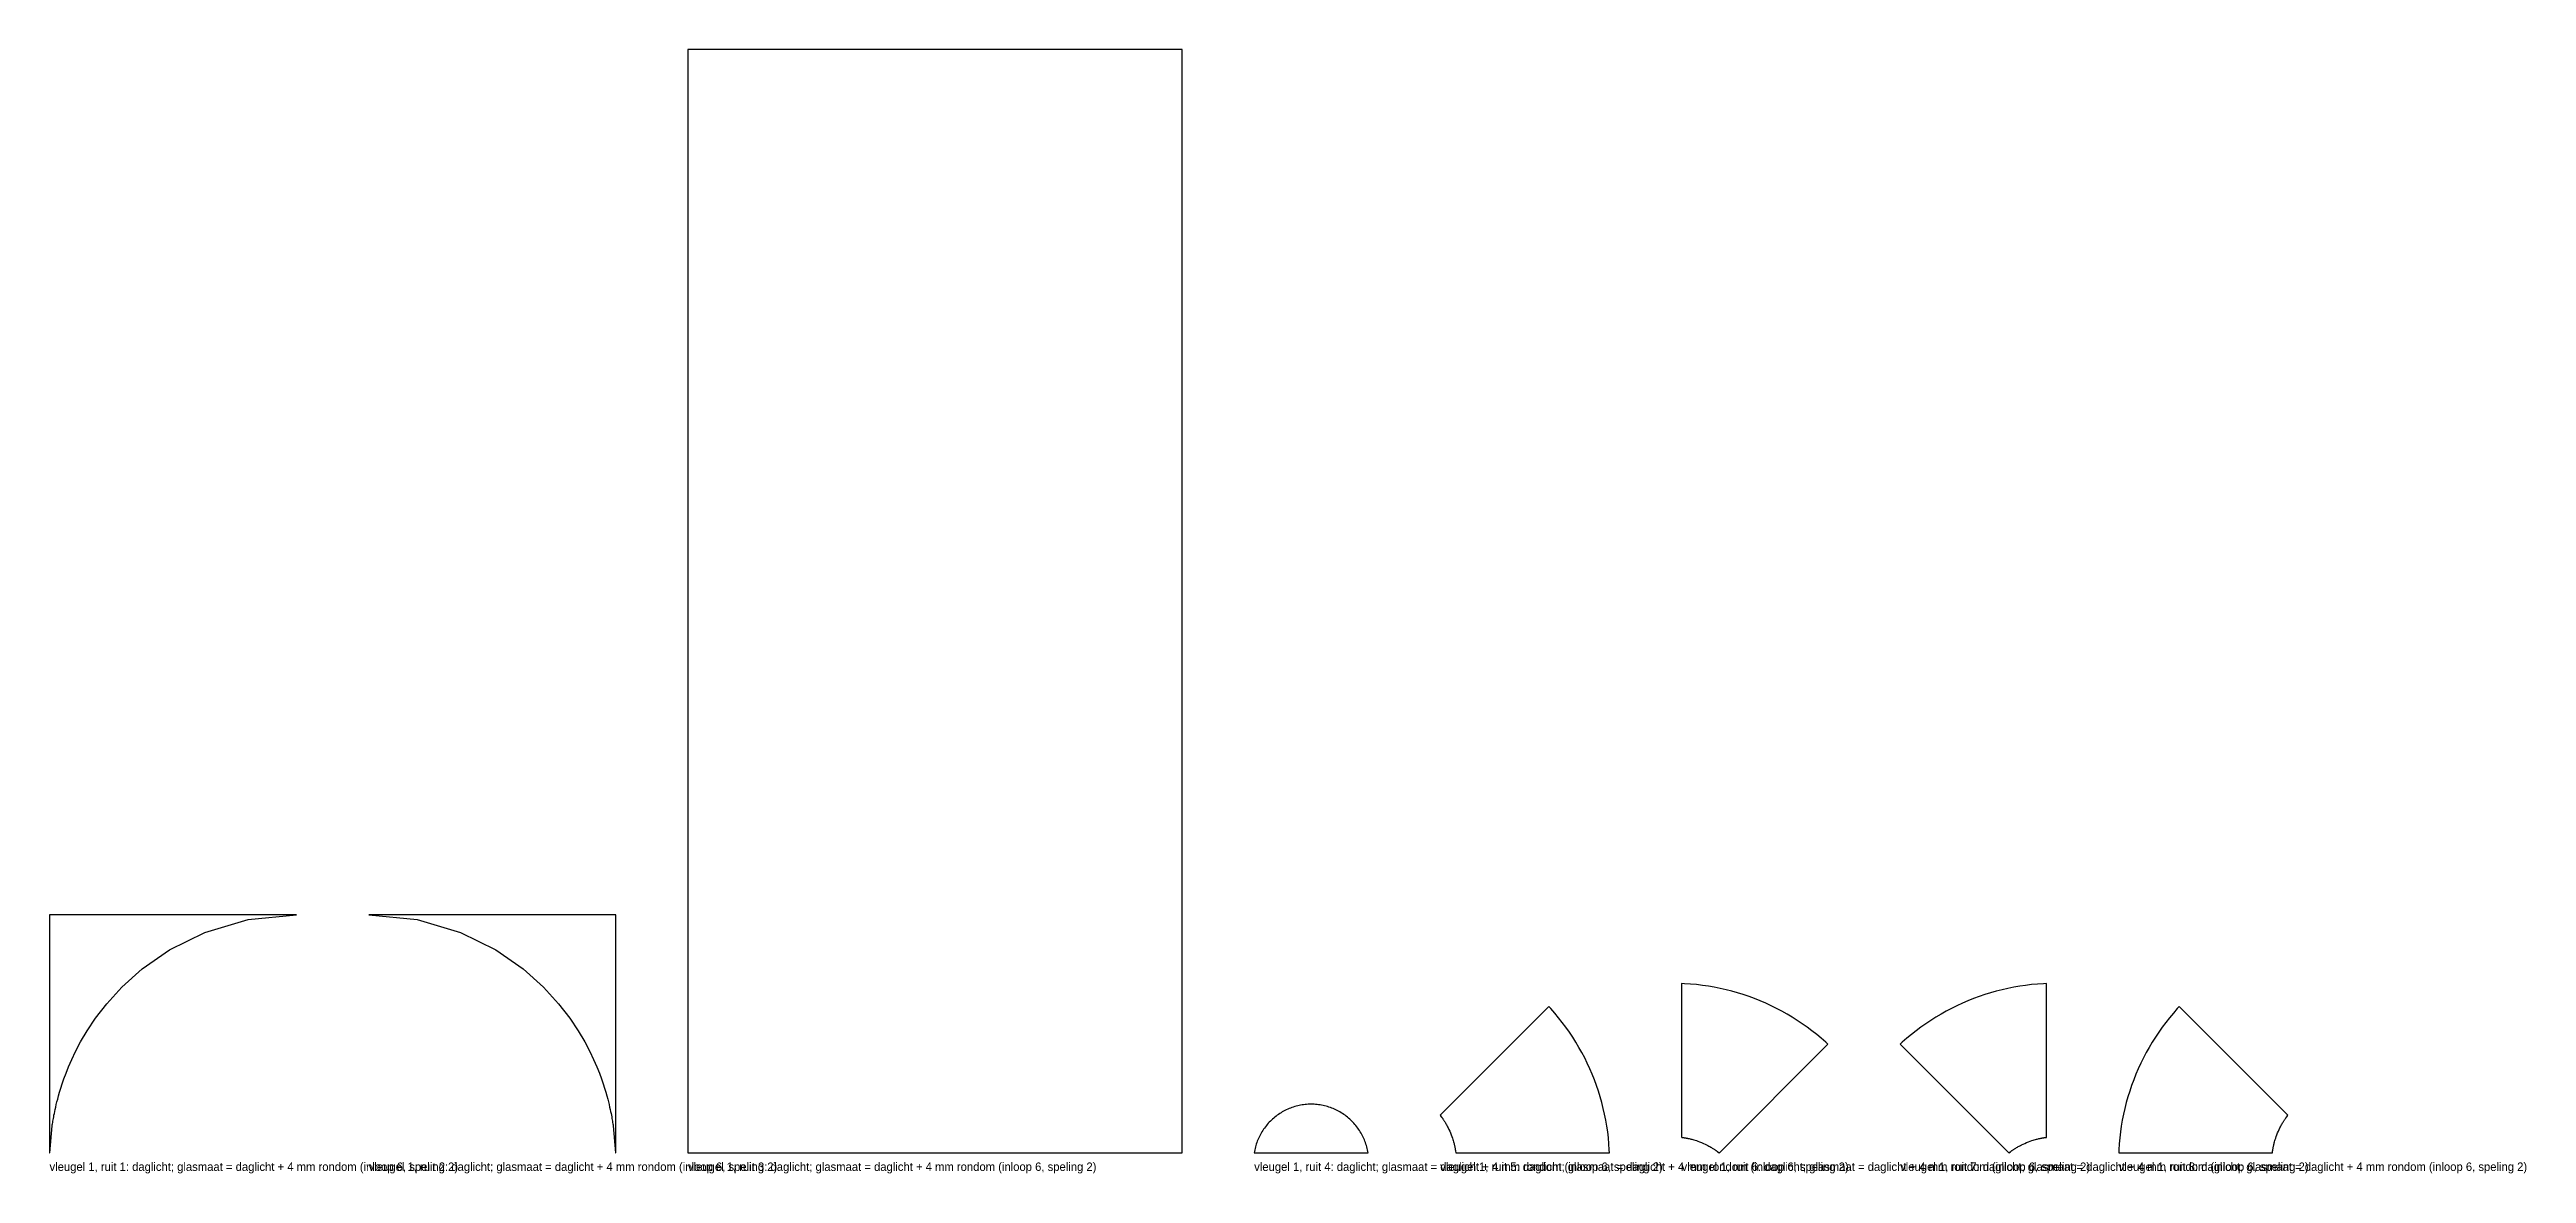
# Model space of a CAD drawing. Header units: millimetres. Extents: x 0 to 4120, y -34 to 1835.
import ezdxf

# ---------------------------------------------------------------- set-up
doc = ezdxf.new("R2010")
doc.units = ezdxf.units.MM

msp = doc.modelspace()

# ---------------------------------------------------------------- linework, layer by layer
at = {"layer": 'DAGLICHT'}
for p, q in [((1884, 1835), (1062, 1835)), ((1062, 1835), (1062, 0)), ((1884, 0), (1884, 1835)), ((411, 396), (0, 396)), ((0, 396), (0, 0)), ((258.3584, 366.6039), (330.3963, 388.0187)), ((330.3963, 388.0187), (411, 396)), ((531, 396), (611.6037, 388.0187)), ((942, 396), (531, 396)), ((611.6037, 388.0187), (683.6416, 366.6039)), ((942, 0), (942, 396)), ((154.2503, 305.9371), (199.5422, 337.4296)), ((199.5422, 337.4296), (258.3584, 366.6039)), ((683.6416, 366.6039), (742.4578, 337.4296)), ((742.4578, 337.4296), (787.7497, 305.9371)), ((120.3791, 275.6209), (154.2503, 305.9371)), ((787.7497, 305.9371), (821.6209, 275.6209)), ((76.5555, 223.8889), (95.2611, 248.1158)), ((95.2611, 248.1158), (120.3791, 275.6209)), ((821.6209, 275.6209), (846.7389, 248.1158)), ((846.7389, 248.1158), (865.4445, 223.8889)), ((2719.8854, 281.3525), (2714.9454, 281.5466)), ((2714.9454, 281.5466), (2714.9454, 26.9467)), ((2729.8383, 280.7002), (2719.8854, 281.3525)), ((2739.7707, 279.7875), (2729.8383, 280.7002)), ((2749.6759, 278.6152), (2739.7707, 279.7875)), ((2759.5469, 277.1839), (2749.6759, 278.6152)), ((2769.3771, 275.4948), (2759.5469, 277.1839)), ((2779.1597, 273.5489), (2769.3771, 275.4948)), ((2788.8881, 271.3476), (2779.1597, 273.5489)), ((2798.5554, 268.8924), (2788.8881, 271.3476)), ((2808.1552, 266.185), (2798.5554, 268.8924)), ((2817.6809, 263.2272), (2808.1552, 266.185)), ((2827.1258, 260.0211), (2817.6809, 263.2272)), ((2836.4836, 256.5688), (2827.1258, 260.0211)), ((2845.7478, 252.8728), (2836.4836, 256.5688)), ((2854.912, 248.9355), (2845.7478, 252.8728)), ((2863.9701, 244.7597), (2854.912, 248.9355)), ((3182.1169, 248.9355), (3173.0589, 244.7597)), ((3191.2812, 252.8728), (3182.1169, 248.9355)), ((3200.5454, 256.5688), (3191.2812, 252.8728)), ((3209.9032, 260.0211), (3200.5454, 256.5688)), ((3219.3481, 263.2272), (3209.9032, 260.0211)), ((3228.8738, 266.185), (3219.3481, 263.2272)), ((3238.4735, 268.8924), (3228.8738, 266.185)), ((3248.1409, 271.3476), (3238.4735, 268.8924)), ((3257.8692, 273.5489), (3248.1409, 271.3476)), ((3267.6519, 275.4948), (3257.8692, 273.5489)), ((3277.4821, 277.1839), (3267.6519, 275.4948)), ((3287.3531, 278.6152), (3277.4821, 277.1839)), ((3297.2583, 279.7875), (3287.3531, 278.6152)), ((3307.1907, 280.7002), (3297.2583, 279.7875)), ((3317.1436, 281.3525), (3307.1907, 280.7002)), ((3322.0836, 281.5466), (3317.1436, 281.3525)), ((3322.0836, 26.9467), (3322.0836, 281.5466)), ((62.4727, 202.8296), (76.5555, 223.8889)), ((865.4445, 223.8889), (879.5273, 202.8296)), ((2494.0557, 243.5691), (2314.0264, 63.5398)), ((2497.4116, 239.9388), (2494.0557, 243.5691)), ((2503.9881, 232.4397), (2497.4116, 239.9388)), ((2510.366, 224.7711), (2503.9881, 232.4397)), ((2516.5411, 216.9381), (2510.366, 224.7711)), ((2522.5089, 208.9462), (2516.5411, 216.9381)), ((2528.2655, 200.8008), (2522.5089, 208.9462)), ((2872.9158, 240.3482), (2863.9701, 244.7597)), ((2881.7429, 235.704), (2872.9158, 240.3482)), ((2890.4454, 230.8304), (2881.7429, 235.704)), ((2899.0173, 225.7306), (2890.4454, 230.8304)), ((2907.4529, 220.4082), (2899.0173, 225.7306)), ((2915.7462, 214.8668), (2907.4529, 220.4082)), ((2923.8916, 209.1102), (2915.7462, 214.8668)), ((2931.8835, 203.1423), (2923.8916, 209.1102)), ((3113.1374, 209.1102), (3105.1455, 203.1423)), ((3121.2828, 214.8668), (3113.1374, 209.1102)), ((3129.5761, 220.4082), (3121.2828, 214.8668)), ((3138.0116, 225.7306), (3129.5761, 220.4082)), ((3146.5836, 230.8304), (3138.0116, 225.7306)), ((3155.2861, 235.704), (3146.5836, 230.8304)), ((3164.1132, 240.3482), (3155.2861, 235.704)), ((3173.0589, 244.7597), (3164.1132, 240.3482)), ((3514.5201, 208.9462), (3508.7635, 200.8008)), ((3520.4879, 216.9381), (3514.5201, 208.9462)), ((3526.6629, 224.7711), (3520.4879, 216.9381)), ((3533.0409, 232.4397), (3526.6629, 224.7711)), ((3539.6174, 239.9388), (3533.0409, 232.4397)), ((3542.9732, 243.5691), (3539.6174, 239.9388)), ((3723.0026, 63.5398), (3542.9732, 243.5691)), ((36.8394, 155.073), (43.3904, 168.8048)), ((43.3904, 168.8048), (51.7214, 184.5992)), ((51.7214, 184.5992), (62.4727, 202.8296)), ((879.5273, 202.8296), (890.2786, 184.5992)), ((890.2786, 184.5992), (898.6096, 168.8048)), ((898.6096, 168.8048), (905.1606, 155.073)), ((2533.8069, 192.5075), (2528.2655, 200.8008)), ((2539.1293, 184.072), (2533.8069, 192.5075)), ((2544.2291, 175.5), (2539.1293, 184.072)), ((2549.1028, 166.7975), (2544.2291, 175.5)), ((2553.7469, 157.9704), (2549.1028, 166.7975)), ((2778.4851, 0.6277), (2958.5145, 180.657)), ((2939.7164, 196.9673), (2931.8835, 203.1423)), ((2947.3851, 190.5894), (2939.7164, 196.9673)), ((2954.8841, 184.0129), (2947.3851, 190.5894)), ((2958.5145, 180.657), (2954.8841, 184.0129)), ((3082.1448, 184.0129), (3078.5145, 180.657)), ((3078.5145, 180.657), (3258.5438, 0.6277)), ((3089.6439, 190.5894), (3082.1448, 184.0129)), ((3097.3125, 196.9673), (3089.6439, 190.5894)), ((3105.1455, 203.1423), (3097.3125, 196.9673)), ((3487.9262, 166.7975), (3483.2821, 157.9704)), ((3492.7999, 175.5), (3487.9262, 166.7975)), ((3497.8996, 184.072), (3492.7999, 175.5)), ((3503.2221, 192.5075), (3497.8996, 184.072)), ((3508.7635, 200.8008), (3503.2221, 192.5075)), ((23.9441, 123.2343), (27.395, 132.5404)), ((27.395, 132.5404), (31.6154, 143.0769)), ((31.6154, 143.0769), (36.8394, 155.073)), ((905.1606, 155.073), (910.3846, 143.0769)), ((910.3846, 143.0769), (914.605, 132.5404)), ((914.605, 132.5404), (918.0559, 123.2343)), ((2558.1584, 149.0247), (2553.7469, 157.9704)), ((2562.3343, 139.9667), (2558.1584, 149.0247)), ((2566.2715, 130.8024), (2562.3343, 139.9667)), ((2569.9676, 121.5382), (2566.2715, 130.8024)), ((3470.7574, 130.8024), (3467.0614, 121.5382)), ((3474.6947, 139.9667), (3470.7574, 130.8024)), ((3478.8706, 149.0247), (3474.6947, 139.9667)), ((3483.2821, 157.9704), (3478.8706, 149.0247)), ((11.1766, 80.196), (12.2714, 84.6821)), ((12.2714, 84.6821), (13.5324, 89.5967)), ((13.5324, 89.5967), (14.9941, 95.0016)), ((14.9941, 95.0016), (16.7008, 100.9704)), ((16.7008, 100.9704), (18.7087, 107.591)), ((18.7087, 107.591), (21.0912, 114.9696)), ((21.0912, 114.9696), (23.9441, 123.2343)), ((918.0559, 123.2343), (920.9088, 114.9696)), ((920.9088, 114.9696), (923.2913, 107.591)), ((923.2913, 107.591), (925.2992, 100.9704)), ((925.2992, 100.9704), (927.0059, 95.0016)), ((927.0059, 95.0016), (928.4676, 89.5967)), ((928.4676, 89.5967), (929.7286, 84.6821)), ((929.7286, 84.6821), (930.8234, 80.196)), ((2573.4198, 112.1804), (2569.9676, 121.5382)), ((2576.626, 102.7355), (2573.4198, 112.1804)), ((2579.5838, 93.2098), (2576.626, 102.7355)), ((2582.2912, 83.6101), (2579.5838, 93.2098)), ((2584.7464, 73.9427), (2582.2912, 83.6101)), ((3454.7378, 83.6101), (3452.2826, 73.9427)), ((3457.4452, 93.2098), (3454.7378, 83.6101)), ((3460.403, 102.7355), (3457.4452, 93.2098)), ((3463.6091, 112.1804), (3460.403, 102.7355)), ((3467.0614, 121.5382), (3463.6091, 112.1804)), ((0.2775, 0.1001), (4.3734, 44.798)), ((4.3734, 44.798), (4.6379, 46.57)), ((4.6379, 46.57), (4.9271, 48.4489)), ((4.9271, 48.4489), (5.2439, 50.4445)), ((5.2439, 50.4445), (5.5921, 52.568)), ((5.5921, 52.568), (5.9759, 54.8317)), ((5.9759, 54.8317), (6.4003, 57.25)), ((6.4003, 57.25), (6.8711, 59.8387)), ((6.8711, 59.8387), (7.3954, 62.6163)), ((7.3954, 62.6163), (7.9813, 65.6037)), ((7.9813, 65.6037), (8.639, 68.8252)), ((8.639, 68.8252), (9.3805, 72.3086)), ((9.3805, 72.3086), (10.2204, 76.0863)), ((10.2204, 76.0863), (11.1766, 80.196)), ((930.8234, 80.196), (931.7796, 76.0863)), ((931.7796, 76.0863), (932.6195, 72.3086)), ((932.6195, 72.3086), (933.361, 68.8252)), ((933.361, 68.8252), (934.0187, 65.6037)), ((934.0187, 65.6037), (934.6046, 62.6163)), ((934.6046, 62.6163), (935.1289, 59.8387)), ((935.1289, 59.8387), (935.5997, 57.25)), ((935.5997, 57.25), (936.0241, 54.8317)), ((936.0241, 54.8317), (936.4079, 52.568)), ((936.4079, 52.568), (936.7561, 50.4445)), ((936.7561, 50.4445), (937.0729, 48.4489)), ((937.0729, 48.4489), (937.3621, 46.57)), ((937.3621, 46.57), (937.6266, 44.798)), ((937.6266, 44.798), (941.7225, 0.1001)), ((2021.1308, 41.3568), (2019.6822, 39.307)), ((2022.6327, 43.368), (2021.1308, 41.3568)), ((2024.1866, 45.3392), (2022.6327, 43.368)), ((2025.7917, 47.2691), (2024.1866, 45.3392)), ((2027.4466, 49.1562), (2025.7917, 47.2691)), ((2029.1505, 50.9994), (2027.4466, 49.1562)), ((2030.902, 52.7974), (2029.1505, 50.9994)), ((2032.6999, 54.5489), (2030.902, 52.7974)), ((2034.5431, 56.2527), (2032.6999, 54.5489)), ((2036.4303, 57.9077), (2034.5431, 56.2527)), ((2038.3601, 59.5128), (2036.4303, 57.9077)), ((2040.3313, 61.0667), (2038.3601, 59.5128)), ((2042.3425, 62.5685), (2040.3313, 61.0667)), ((2044.3923, 64.0172), (2042.3425, 62.5685)), ((2046.4794, 65.4117), (2044.3923, 64.0172)), ((2048.6022, 66.7511), (2046.4794, 65.4117)), ((2050.7594, 68.0345), (2048.6022, 66.7511)), ((2052.9494, 69.261), (2050.7594, 68.0345)), ((2055.1708, 70.4297), (2052.9494, 69.261)), ((2057.422, 71.5399), (2055.1708, 70.4297)), ((2059.7015, 72.5907), (2057.422, 71.5399)), ((2062.0077, 73.5816), (2059.7015, 72.5907)), ((2064.3391, 74.5117), (2062.0077, 73.5816)), ((2066.694, 75.3805), (2064.3391, 74.5117)), ((2069.0708, 76.1873), (2066.694, 75.3805)), ((2071.468, 76.9316), (2069.0708, 76.1873)), ((2073.8838, 77.613), (2071.468, 76.9316)), ((2076.3166, 78.2308), (2073.8838, 77.613)), ((2078.7648, 78.7848), (2076.3166, 78.2308)), ((2081.2266, 79.2745), (2078.7648, 78.7848)), ((2083.7004, 79.6996), (2081.2266, 79.2745)), ((2086.1845, 80.0597), (2083.7004, 79.6996)), ((2088.6772, 80.3548), (2086.1845, 80.0597)), ((2091.1767, 80.5844), (2088.6772, 80.3548)), ((2093.6814, 80.7486), (2091.1767, 80.5844)), ((2096.1895, 80.8471), (2093.6814, 80.7486)), ((2098.6994, 80.88), (2096.1895, 80.8471)), ((2101.2092, 80.8471), (2098.6994, 80.88)), ((2103.7173, 80.7486), (2101.2092, 80.8471)), ((2106.222, 80.5844), (2103.7173, 80.7486)), ((2108.7216, 80.3548), (2106.222, 80.5844)), ((2111.2142, 80.0597), (2108.7216, 80.3548)), ((2113.6983, 79.6996), (2111.2142, 80.0597)), ((2116.1721, 79.2745), (2113.6983, 79.6996)), ((2118.6339, 78.7848), (2116.1721, 79.2745)), ((2121.0821, 78.2308), (2118.6339, 78.7848)), ((2123.5149, 77.613), (2121.0821, 78.2308)), ((2125.9308, 76.9316), (2123.5149, 77.613)), ((2128.3279, 76.1873), (2125.9308, 76.9316)), ((2130.7048, 75.3805), (2128.3279, 76.1873)), ((2133.0597, 74.5117), (2130.7048, 75.3805)), ((2135.3911, 73.5816), (2133.0597, 74.5117)), ((2137.6973, 72.5907), (2135.3911, 73.5816)), ((2139.9768, 71.5399), (2137.6973, 72.5907)), ((2142.228, 70.4297), (2139.9768, 71.5399)), ((2144.4494, 69.261), (2142.228, 70.4297)), ((2146.6394, 68.0345), (2144.4494, 69.261)), ((2148.7965, 66.7511), (2146.6394, 68.0345)), ((2150.9194, 65.4117), (2148.7965, 66.7511)), ((2153.0064, 64.0172), (2150.9194, 65.4117)), ((2155.0562, 62.5685), (2153.0064, 64.0172)), ((2157.0674, 61.0667), (2155.0562, 62.5685)), ((2159.0386, 59.5128), (2157.0674, 61.0667)), ((2160.9685, 57.9077), (2159.0386, 59.5128)), ((2162.8556, 56.2527), (2160.9685, 57.9077)), ((2164.6988, 54.5489), (2162.8556, 56.2527)), ((2166.4968, 52.7974), (2164.6988, 54.5489)), ((2168.2483, 50.9994), (2166.4968, 52.7974)), ((2169.9521, 49.1562), (2168.2483, 50.9994)), ((2171.6071, 47.2691), (2169.9521, 49.1562)), ((2173.2121, 45.3392), (2171.6071, 47.2691)), ((2174.7661, 43.368), (2173.2121, 45.3392)), ((2176.2679, 41.3568), (2174.7661, 43.368)), ((2177.7166, 39.307), (2176.2679, 41.3568)), ((2314.0264, 63.5398), (2313.3988, 62.5883)), ((2313.3988, 62.5883), (2315.2758, 60.1286)), ((2315.2758, 60.1286), (2315.6011, 59.6892)), ((2315.6011, 59.6892), (2315.9441, 59.2216)), ((2315.9441, 59.2216), (2316.3063, 58.7229)), ((2316.3063, 58.7229), (2316.6893, 58.1899)), ((2316.6893, 58.1899), (2317.0948, 57.6192)), ((2317.0948, 57.6192), (2317.5247, 57.0065)), ((2317.5247, 57.0065), (2317.9814, 56.3473)), ((2317.9814, 56.3473), (2318.4671, 55.636)), ((2318.4671, 55.636), (2318.9848, 54.8664)), ((2318.9848, 54.8664), (2319.5372, 54.0312)), ((2319.5372, 54.0312), (2320.128, 53.1219)), ((2320.128, 53.1219), (2320.7608, 52.1283)), ((2320.7608, 52.1283), (2321.44, 51.0387)), ((2321.44, 51.0387), (2322.1702, 49.8388)), ((2322.1702, 49.8388), (2322.9567, 48.5116)), ((2322.9567, 48.5116), (2323.8053, 47.0366)), ((2323.8053, 47.0366), (2324.7224, 45.3888)), ((2324.7224, 45.3888), (2325.7147, 43.5372)), ((2325.7147, 43.5372), (2326.7894, 41.444)), ((2326.7894, 41.444), (2327.9534, 39.0615)), ((2586.9477, 64.2144), (2584.7464, 73.9427)), ((2588.8936, 54.4317), (2586.9477, 64.2144)), ((2590.5827, 44.6015), (2588.8936, 54.4317)), ((2592.0139, 34.7305), (2590.5827, 44.6015)), ((3446.4463, 44.6015), (3445.0151, 34.7305)), ((3448.1354, 54.4317), (3446.4463, 44.6015)), ((3450.0813, 64.2144), (3448.1354, 54.4317)), ((3452.2826, 73.9427), (3450.0813, 64.2144)), ((3709.0756, 39.0615), (3710.2396, 41.444)), ((3710.2396, 41.444), (3711.3142, 43.5372)), ((3711.3142, 43.5372), (3712.3066, 45.3888)), ((3712.3066, 45.3888), (3713.2237, 47.0366)), ((3713.2237, 47.0366), (3714.0723, 48.5116)), ((3714.0723, 48.5116), (3714.8588, 49.8388)), ((3714.8588, 49.8388), (3715.589, 51.0387)), ((3715.589, 51.0387), (3716.2682, 52.1283)), ((3716.2682, 52.1283), (3716.901, 53.1219)), ((3716.901, 53.1219), (3717.4918, 54.0312)), ((3717.4918, 54.0312), (3718.0442, 54.8664)), ((3718.0442, 54.8664), (3718.5618, 55.636)), ((3718.5618, 55.636), (3719.0476, 56.3473)), ((3719.0476, 56.3473), (3719.5042, 57.0065)), ((3719.5042, 57.0065), (3719.9342, 57.6192)), ((3719.9342, 57.6192), (3720.3397, 58.1899)), ((3720.3397, 58.1899), (3720.7227, 58.7229)), ((3720.7227, 58.7229), (3721.0848, 59.2216)), ((3721.0848, 59.2216), (3721.4279, 59.6892)), ((3721.4279, 59.6892), (3721.7532, 60.1286)), ((3721.7532, 60.1286), (3723.6302, 62.5883)), ((3723.6302, 62.5883), (3723.0026, 63.5398)), ((0, 0), (0.2775, 0.1001)), ((941.7225, 0.1001), (942, 0)), ((1062, 0), (1884, 0)), ((2004.4249, 2.4727), (2004, 0)), ((2004, 0), (2193.3988, 0)), ((2004.9146, 4.9346), (2004.4249, 2.4727)), ((2005.4685, 7.3827), (2004.9146, 4.9346)), ((2006.0864, 9.8156), (2005.4685, 7.3827)), ((2006.7677, 12.2314), (2006.0864, 9.8156)), ((2007.5121, 14.6285), (2006.7677, 12.2314)), ((2008.3189, 17.0054), (2007.5121, 14.6285)), ((2009.1877, 19.3603), (2008.3189, 17.0054)), ((2010.1178, 21.6917), (2009.1877, 19.3603)), ((2011.1086, 23.9979), (2010.1178, 21.6917)), ((2012.1595, 26.2774), (2011.1086, 23.9979)), ((2013.2697, 28.5286), (2012.1595, 26.2774)), ((2014.4384, 30.75), (2013.2697, 28.5286)), ((2015.6649, 32.94), (2014.4384, 30.75)), ((2016.9482, 35.0972), (2015.6649, 32.94)), ((2018.2876, 37.22), (2016.9482, 35.0972)), ((2019.6822, 39.307), (2018.2876, 37.22)), ((2179.1111, 37.22), (2177.7166, 39.307)), ((2180.4505, 35.0972), (2179.1111, 37.22)), ((2181.7339, 32.94), (2180.4505, 35.0972)), ((2182.9604, 30.75), (2181.7339, 32.94)), ((2184.1291, 28.5286), (2182.9604, 30.75)), ((2185.2393, 26.2774), (2184.1291, 28.5286)), ((2186.2901, 23.9979), (2185.2393, 26.2774)), ((2187.2809, 21.6917), (2186.2901, 23.9979)), ((2188.2111, 19.3603), (2187.2809, 21.6917)), ((2189.0798, 17.0054), (2188.2111, 19.3603)), ((2189.8867, 14.6285), (2189.0798, 17.0054)), ((2190.631, 12.2314), (2189.8867, 14.6285)), ((2191.3123, 9.8156), (2190.631, 12.2314)), ((2191.9302, 7.3827), (2191.3123, 9.8156)), ((2192.4842, 4.9346), (2191.9302, 7.3827)), ((2192.9739, 2.4727), (2192.4842, 4.9346)), ((2193.3988, 0), (2192.9739, 2.4727)), ((2327.9534, 39.0615), (2329.2127, 36.3297)), ((2329.2127, 36.3297), (2330.5714, 33.1722)), ((2330.5714, 33.1722), (2331.8434, 29.9787)), ((2331.8434, 29.9787), (2332.8846, 27.1566)), ((2332.8846, 27.1566), (2333.7462, 24.6488)), ((2333.7462, 24.6488), (2334.4664, 22.4088)), ((2334.4664, 22.4088), (2335.0739, 20.3979)), ((2335.0739, 20.3979), (2335.5907, 18.5842)), ((2335.5907, 18.5842), (2336.0336, 16.9411)), ((2336.0336, 16.9411), (2336.4159, 15.4465)), ((2336.4159, 15.4465), (2336.748, 14.0818)), ((2336.748, 14.0818), (2337.0383, 12.831)), ((2337.0383, 12.831), (2337.2933, 11.681)), ((2337.2933, 11.681), (2337.5186, 10.6203)), ((2337.5186, 10.6203), (2337.7185, 9.6391)), ((2337.7185, 9.6391), (2337.8967, 8.7289)), ((2337.8967, 8.7289), (2338.0562, 7.8824)), ((2338.0562, 7.8824), (2338.1994, 7.0934)), ((2338.1994, 7.0934), (2338.3286, 6.3561)), ((2338.3286, 6.3561), (2338.4455, 5.6658)), ((2338.4455, 5.6658), (2338.5515, 5.0182)), ((2338.5515, 5.0182), (2338.6481, 4.4095)), ((2338.6481, 4.4095), (2338.7362, 3.8362)), ((2338.7362, 3.8362), (2338.8168, 3.2955)), ((2338.8168, 3.2955), (2339.2288, 0.229)), ((2339.2288, 0.229), (2340.3454, 0)), ((2340.3454, 0), (2594.9454, 0)), ((2593.1863, 24.8253), (2592.0139, 34.7305)), ((2594.0989, 14.8929), (2593.1863, 24.8253)), ((2594.7513, 4.94), (2594.0989, 14.8929)), ((2594.9454, 0), (2594.7513, 4.94)), ((2714.9454, 26.9467), (2715.1743, 25.8301)), ((2715.1743, 25.8301), (2718.2409, 25.418)), ((2718.2409, 25.418), (2718.7816, 25.3374)), ((2718.7816, 25.3374), (2719.3548, 25.2493)), ((2719.3548, 25.2493), (2719.9636, 25.1528)), ((2719.9636, 25.1528), (2720.6112, 25.0467)), ((2720.6112, 25.0467), (2721.3015, 24.9299)), ((2721.3015, 24.9299), (2722.0388, 24.8007)), ((2722.0388, 24.8007), (2722.8278, 24.6574)), ((2722.8278, 24.6574), (2723.6743, 24.498)), ((2723.6743, 24.498), (2724.5845, 24.3198)), ((2724.5845, 24.3198), (2725.5657, 24.1199)), ((2725.5657, 24.1199), (2726.6264, 23.8946)), ((2726.6264, 23.8946), (2727.7764, 23.6395)), ((2727.7764, 23.6395), (2729.0271, 23.3493)), ((2729.0271, 23.3493), (2730.3919, 23.0172)), ((2730.3919, 23.0172), (2731.8865, 22.6348)), ((2731.8865, 22.6348), (2733.5296, 22.1919)), ((2733.5296, 22.1919), (2735.3433, 21.6752)), ((2735.3433, 21.6752), (2737.3542, 21.0677)), ((2737.3542, 21.0677), (2739.5942, 20.3475)), ((2739.5942, 20.3475), (2742.1019, 19.4858)), ((2742.1019, 19.4858), (2744.9241, 18.4446)), ((2744.9241, 18.4446), (2748.1176, 17.1726)), ((2748.1176, 17.1726), (2751.2751, 15.8139)), ((2751.2751, 15.8139), (2754.0069, 14.5546)), ((2754.0069, 14.5546), (2756.3894, 13.3907)), ((2756.3894, 13.3907), (2758.4826, 12.316)), ((2758.4826, 12.316), (2760.3341, 11.3236)), ((2760.3341, 11.3236), (2761.982, 10.4066)), ((2761.982, 10.4066), (2763.457, 9.5579)), ((2763.457, 9.5579), (2764.7842, 8.7714)), ((2764.7842, 8.7714), (2765.9841, 8.0412)), ((2765.9841, 8.0412), (2767.0737, 7.3621)), ((2767.0737, 7.3621), (2768.0672, 6.7292)), ((2768.0672, 6.7292), (2768.9766, 6.1385)), ((2768.9766, 6.1385), (2769.8118, 5.586)), ((2769.8118, 5.586), (2770.5814, 5.0684)), ((2770.5814, 5.0684), (2771.2927, 4.5826)), ((2771.2927, 4.5826), (2771.9519, 4.126)), ((2771.9519, 4.126), (2772.5646, 3.696)), ((2772.5646, 3.696), (2773.1353, 3.2905)), ((2773.1353, 3.2905), (2773.6683, 2.9076)), ((2773.6683, 2.9076), (2774.167, 2.5454)), ((2774.167, 2.5454), (2774.6346, 2.2023)), ((2774.6346, 2.2023), (2775.0739, 1.877)), ((2775.0739, 1.877), (2777.5337, 0)), ((2777.5337, 0), (2778.4851, 0.6277)), ((3258.5438, 0.6277), (3259.4953, 0)), ((3259.4953, 0), (3261.955, 1.877)), ((3261.955, 1.877), (3262.3944, 2.2023)), ((3262.3944, 2.2023), (3262.862, 2.5454)), ((3262.862, 2.5454), (3263.3607, 2.9076)), ((3263.3607, 2.9076), (3263.8937, 3.2905)), ((3263.8937, 3.2905), (3264.4644, 3.696)), ((3264.4644, 3.696), (3265.0771, 4.126)), ((3265.0771, 4.126), (3265.7363, 4.5826)), ((3265.7363, 4.5826), (3266.4476, 5.0684)), ((3266.4476, 5.0684), (3267.2172, 5.586)), ((3267.2172, 5.586), (3268.0524, 6.1385)), ((3268.0524, 6.1385), (3268.9617, 6.7292)), ((3268.9617, 6.7292), (3269.9553, 7.3621)), ((3269.9553, 7.3621), (3271.0449, 8.0412)), ((3271.0449, 8.0412), (3272.2448, 8.7714)), ((3272.2448, 8.7714), (3273.572, 9.5579)), ((3273.572, 9.5579), (3275.047, 10.4066)), ((3275.047, 10.4066), (3276.6949, 11.3236)), ((3276.6949, 11.3236), (3278.5464, 12.316)), ((3278.5464, 12.316), (3280.6396, 13.3907)), ((3280.6396, 13.3907), (3283.0221, 14.5546)), ((3283.0221, 14.5546), (3285.7539, 15.8139)), ((3285.7539, 15.8139), (3288.9114, 17.1726)), ((3288.9114, 17.1726), (3292.1049, 18.4446)), ((3292.1049, 18.4446), (3294.927, 19.4858)), ((3294.927, 19.4858), (3297.4348, 20.3475)), ((3297.4348, 20.3475), (3299.6748, 21.0677)), ((3299.6748, 21.0677), (3301.6857, 21.6752)), ((3301.6857, 21.6752), (3303.4994, 22.1919)), ((3303.4994, 22.1919), (3305.1425, 22.6348)), ((3305.1425, 22.6348), (3306.6371, 23.0172)), ((3306.6371, 23.0172), (3308.0018, 23.3493)), ((3308.0018, 23.3493), (3309.2526, 23.6395)), ((3309.2526, 23.6395), (3310.4026, 23.8946)), ((3310.4026, 23.8946), (3311.4633, 24.1199)), ((3311.4633, 24.1199), (3312.4445, 24.3198)), ((3312.4445, 24.3198), (3313.3547, 24.498)), ((3313.3547, 24.498), (3314.2012, 24.6574)), ((3314.2012, 24.6574), (3314.9902, 24.8007)), ((3314.9902, 24.8007), (3315.7275, 24.9299)), ((3315.7275, 24.9299), (3316.4178, 25.0467)), ((3316.4178, 25.0467), (3317.0654, 25.1528)), ((3317.0654, 25.1528), (3317.6741, 25.2493)), ((3317.6741, 25.2493), (3318.2474, 25.3374)), ((3318.2474, 25.3374), (3318.7881, 25.418)), ((3318.7881, 25.418), (3321.8546, 25.8301)), ((3321.8546, 25.8301), (3322.0836, 26.9467)), ((3442.2777, 4.94), (3442.0836, 0)), ((3442.0836, 0), (3696.6835, 0)), ((3442.93, 14.8929), (3442.2777, 4.94)), ((3443.8427, 24.8253), (3442.93, 14.8929)), ((3445.0151, 34.7305), (3443.8427, 24.8253)), ((3696.6835, 0), (3697.8001, 0.229)), ((3697.8001, 0.229), (3698.2122, 3.2955)), ((3698.2122, 3.2955), (3698.2928, 3.8362)), ((3698.2928, 3.8362), (3698.3809, 4.4095)), ((3698.3809, 4.4095), (3698.4775, 5.0182)), ((3698.4775, 5.0182), (3698.5835, 5.6658)), ((3698.5835, 5.6658), (3698.7004, 6.3561)), ((3698.7004, 6.3561), (3698.8295, 7.0934)), ((3698.8295, 7.0934), (3698.9728, 7.8824)), ((3698.9728, 7.8824), (3699.1323, 8.7289)), ((3699.1323, 8.7289), (3699.3105, 9.6391)), ((3699.3105, 9.6391), (3699.5104, 10.6203)), ((3699.5104, 10.6203), (3699.7356, 11.681)), ((3699.7356, 11.681), (3699.9907, 12.831)), ((3699.9907, 12.831), (3700.281, 14.0818)), ((3700.281, 14.0818), (3700.6131, 15.4465)), ((3700.6131, 15.4465), (3700.9954, 16.9411)), ((3700.9954, 16.9411), (3701.4383, 18.5842)), ((3701.4383, 18.5842), (3701.955, 20.3979)), ((3701.955, 20.3979), (3702.5626, 22.4088)), ((3702.5626, 22.4088), (3703.2828, 24.6488)), ((3703.2828, 24.6488), (3704.1444, 27.1566)), ((3704.1444, 27.1566), (3705.1856, 29.9787)), ((3705.1856, 29.9787), (3706.4576, 33.1722)), ((3706.4576, 33.1722), (3707.8163, 36.3297)), ((3707.8163, 36.3297), (3709.0756, 39.0615))]:
    msp.add_line(p, q, dxfattribs=at)

# ---------------------------------------------------------------- texts
at = {"layer": 'TEKST'}
for s, p in [('vleugel 1, ruit 1: daglicht; glasmaat = daglicht + 4 mm rondom (inloop 6, speling 2)', (0, -30)), ('vleugel 1, ruit 2: daglicht; glasmaat = daglicht + 4 mm rondom (inloop 6, speling 2)', (531, -30)), ('vleugel 1, ruit 3: daglicht; glasmaat = daglicht + 4 mm rondom (inloop 6, speling 2)', (1062, -30)), ('vleugel 1, ruit 4: daglicht; glasmaat = daglicht + 4 mm rondom (inloop 6, speling 2)', (2004, -30)), ('vleugel 1, ruit 5: daglicht; glasmaat = daglicht + 4 mm rondom (inloop 6, speling 2)', (2313.3988, -30)), ('vleugel 1, ruit 6: daglicht; glasmaat = daglicht + 4 mm rondom (inloop 6, speling 2)', (2714.9454, -30)), ('vleugel 1, ruit 7: daglicht; glasmaat = daglicht + 4 mm rondom (inloop 6, speling 2)', (3078.5145, -30)), ('vleugel 1, ruit 8: daglicht; glasmaat = daglicht + 4 mm rondom (inloop 6, speling 2)', (3442.0836, -30))]:
    msp.add_text(s, height=14, dxfattribs=at).set_placement(p)

doc.saveas('drawing.dxf')
